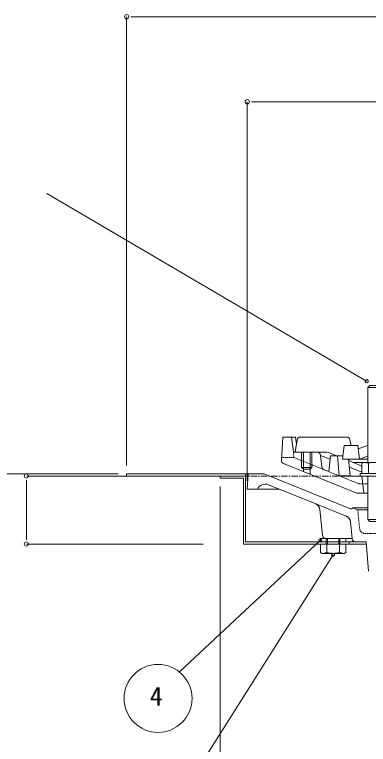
# Model space of a CAD drawing. Units: millimetres, scale not verified. Extents: x -1380 to 1380, y -955 to 955.
# Drawn here: x -757 to -548.8, y -660.5 to -231.2 of the extents above; entities that cross this region are included whole.
import ezdxf
from ezdxf.enums import TextEntityAlignment as Align

# ---------------------------------------------------------------- set-up
doc = ezdxf.new("R2010")
doc.units = ezdxf.units.MM
doc.header["$LTSCALE"] = 3
doc.linetypes.add('USER1', pattern=[2, 1.25, -0.25, 0.25, -0.25])
doc.linetypes.add('USER2', pattern=[0.375, 0.25, -0.125])
for name, color, linetype, lineweight in [('0-0_0', 7, 'Continuous', 15), ('0-2_L-2', 7, 'Continuous', 18), ('0-3_L-1', 7, 'Continuous', 18), ('0-4_L-5', 2, 'USER1', 18), ('0-5_L-3', 7, 'Continuous', 18), ('0-8_SUNPO', 7, 'Continuous', 18), ('0-A_L-1a', 3, 'Continuous', 18), ('0-B_L-1b', 150, 'Continuous', 18)]:
    doc.layers.add(name, color=color, linetype=linetype, lineweight=lineweight)
doc.styles.add('ＭＳ ゴシック', font='')
doc.styles.get('ＭＳ ゴシック').set_extended_font_data('MS Gothic')

msp = doc.modelspace()

# ---------------------------------------------------------------- linework, layer by layer
at = {"layer": '0-0_0'}
for p, q in [((-688.579, -232.456), (-686.079, -232.456)), ((-617.579, -282.456), (-615.079, -282.456)), ((-750.108, -505.103), (-750.108, -507.603)), ((-750.108, -540.103), (-750.108, -537.603))]:
    msp.add_line(p, q, dxfattribs=at)
for centre, radius, start, end in [((-691.079, -232.456), 1.25, 0, 180), ((-691.079, -232.456), 1.25, 180, 0), ((-620.079, -282.456), 1.25, 0, 180), ((-620.079, -282.456), 1.25, 180, 0), ((-549.838, -446.868), 0.938, 149.58803, 329.58803), ((-549.838, -446.868), 0.938, 329.58803, 149.58803), ((-750.108, -502.603), 1.25, 90, 270), ((-750.108, -502.603), 1.25, 270, 90), ((-577.079, -540.403), 0.938, 43.05547, 223.05547), ((-577.079, -540.403), 0.938, 223.05547, 43.05547), ((-750.108, -542.603), 1.25, 90, 270), ((-750.108, -542.603), 1.25, 270, 90), ((-569.579, -548.903), 0.938, 57.71074, 237.71074), ((-569.579, -548.903), 0.938, 237.71074, 57.71074)]:
    msp.add_arc(centre, radius, start, end, dxfattribs=at)
at = {"layer": '0-2_L-2'}
for p, q in [((-610.079, -501.403), (-559.361, -521.895)), ((-601.151, -510.403), (-620.079, -510.403)), ((-607.67, -507.769), (-579.814, -519.024)), ((-579.814, -519.024), (-561.807, -526.299)), ((-577.333, -522.324), (-575.764, -537.607)), ((-558.059, -521.342), (-555.079, -522.546)), ((-558.056, -521.334), (-549.078, -521.334)), ((-555.079, -522.546), (-549.078, -522.546)), ((-559.327, -529.588), (-558.291, -539.403)), ((-558.291, -539.403), (-573.774, -539.403)), ((-558.291, -539.403), (-558.268, -539.613)), ((-560.079, -541.403), (-556.279, -541.403)), ((-560.079, -542.603), (-549.989, -542.603)), ((-550.079, -541.403), (-556.279, -541.403)), ((-550.079, -541.403), (-548.788, -558.627))]:
    msp.add_line(p, q, dxfattribs=at)
at = {"layer": '0-2_L-2', "linetype": 'USER2'}
for p, q in [((-555.079, -522.546), (-553.9, -533.718)), ((-534.147, -536.403), (-550.916, -536.403))]:
    msp.add_line(p, q, dxfattribs=at)
at = {"layer": '0-2_L-2'}
msp.add_lwpolyline([(-610.079, -501.403), (-619.579, -501.403), (-620.079, -510.403)], dxfattribs=at)
msp.add_lwpolyline([(-636.079, -502.603), (-621.079, -502.603), (-621.079, -541.403), (-560.079, -541.403), (-560.079, -542.603), (-622.279, -542.603), (-622.279, -503.803), (-636.079, -503.803)], close=True, dxfattribs=at)
for centre, radius, start, end in [((-609.543, -512.405), 5, 68, 156.39593), ((-581.312, -522.733), 4, 5.86304, 68), ((-558.987, -520.967), 1, 248, 338.49604), ((-563.305, -530.008), 4, 6.02832, 68), ((-573.774, -537.403), 2, 185.86304, 270), ((-556.279, -539.403), 2, 186.02832, 270)]:
    msp.add_arc(centre, radius, start, end, dxfattribs=at)
at = {"layer": '0-2_L-2', "linetype": 'USER2'}
msp.add_arc((-550.916, -533.403), 3, 186.02832, 270, dxfattribs=at)
at = {"layer": '0-3_L-1'}
for p, q in [((-621.079, -501.403), (-619.579, -501.403)), ((-621.079, -502.603), (-619.646, -502.603))]:
    msp.add_line(p, q, dxfattribs=at)
msp.add_lwpolyline([(-691.079, -502.603), (-621.079, -502.603), (-621.079, -501.403), (-691.079, -501.403)], close=True, dxfattribs=at)
at = {"layer": '0-4_L-5'}
msp.add_line((-636.079, -502.603), (-264.079, -502.603), dxfattribs=at)
at = {"layer": '0-5_L-3'}
for p, q in [((-549.078, -450.513), (-541.078, -450.513)), ((-551.578, -494.558), (-548.831, -495.135)), ((-548.831, -495.135), (-548.831, -501.058)), ((-549.078, -528.113), (-541.078, -528.113)), ((-573.579, -539.403), (-573.579, -542.603)), ((-565.579, -542.603), (-565.579, -539.403)), ((-573.332, -547.526), (-573.332, -542.603)), ((-565.827, -547.526), (-565.827, -542.603)), ((-576.079, -548.103), (-573.332, -547.526)), ((-565.827, -547.526), (-563.079, -548.103))]:
    msp.add_line(p, q, dxfattribs=at)
at = {"layer": '0-5_L-3', "color": 6}
for p, q in [((-572.879, -539.403), (-572.879, -542.603)), ((-566.279, -539.403), (-566.279, -542.603))]:
    msp.add_line(p, q, dxfattribs=at)
at = {"layer": '0-5_L-3'}
for points in [[(-541.078, -494.558), (-541.078, -450.513), (-542.278, -449.313), (-547.878, -449.313), (-549.078, -450.513), (-549.078, -494.558)], [(-549.078, -502.603), (-549.078, -528.113), (-547.878, -529.313), (-542.278, -529.313), (-541.078, -528.113), (-541.078, -502.658)]]:
    msp.add_lwpolyline(points, dxfattribs=at)
for points in [[(-538.578, -494.558), (-537.578, -495.135), (-537.578, -501.058), (-552.578, -501.058), (-552.578, -495.135), (-551.578, -494.558)], [(-536.578, -502.658), (-553.578, -502.658), (-553.578, -501.058), (-536.578, -501.058)], [(-577.079, -541.403), (-562.079, -541.403), (-562.079, -539.403), (-577.079, -539.403)], [(-577.079, -542.603), (-577.079, -547.526), (-576.079, -548.103), (-563.079, -548.103), (-562.079, -547.526), (-562.079, -542.603)]]:
    msp.add_lwpolyline(points, close=True, dxfattribs=at)
for centre, start, end in [((-545.078, -507.043), 72.50768, 107.49232), ((-569.579, -535.618), 252.50768, 287.49232)]:
    msp.add_arc(centre, 12.485, start, end, dxfattribs=at)
at = {"layer": '0-8_SUNPO'}
for p, q in [((-691.079, -496.403), (-691.079, -232.456)), ((-686.079, -232.456), (-214.079, -232.456)), ((-620.079, -505.403), (-620.079, -282.456)), ((-615.079, -282.456), (-285.079, -282.456)), ((-549.838, -446.868), (-738.05, -336.392)), ((-696.079, -501.403), (-899.062, -501.403)), ((-646.079, -502.603), (-750.108, -502.603)), ((-750.108, -507.603), (-750.108, -537.603)), ((-636.079, -508.803), (-636.079, -708.863)), ((-577.079, -540.403), (-659.989, -617.867)), ((-646.079, -542.603), (-750.108, -542.603)), ((-569.579, -548.903), (-668.195, -704.962))]:
    msp.add_line(p, q, dxfattribs=at)
msp.add_circle((-672.6, -633.39), 20, dxfattribs=at)
at = {"layer": '0-A_L-1a'}
for p, q in [((-563.079, -484.658), (-564.079, -492.658)), ((-555.079, -484.658), (-563.079, -484.658)), ((-554.838, -486.586), (-549.078, -484.666)), ((-554.079, -492.658), (-549.078, -490.991)), ((-554.079, -492.658), (-549.078, -492.658))]:
    msp.add_line(p, q, dxfattribs=at)
msp.add_lwpolyline([(-564.079, -492.658), (-554.079, -492.658), (-555.079, -484.658)], dxfattribs=at)
at = {"layer": '0-B_L-1b'}
for p, q in [((-599.079, -479.658), (-599.983, -493.213)), ((-591.779, -479.658), (-599.079, -479.658)), ((-594.079, -479.658), (-592.964, -488.658)), ((-591.779, -479.658), (-591.09, -483.799)), ((-561.585, -479.658), (-588.753, -479.658)), ((-590.732, -481.367), (-591.805, -488.658)), ((-559.626, -481.253), (-558.923, -484.658)), ((-573.208, -488.658), (-592.964, -488.658)), ((-588.079, -488.658), (-588.079, -497.658)), ((-587.079, -488.658), (-587.079, -499.91)), ((-583.079, -488.658), (-583.079, -501.526)), ((-582.079, -488.658), (-582.079, -497.658)), ((-571.7, -488.953), (-567.513, -490.658)), ((-576.895, -490.454), (-576.202, -497.224)), ((-576.89, -490.504), (-571.305, -492.778)), ((-567.079, -490.658), (-566.079, -502.463)), ((-567.079, -490.658), (-563.829, -490.658)), ((-560.392, -493.557), (-552.578, -496.738)), ((-555.528, -512.658), (-598.737, -495.2)), ((-582.079, -497.658), (-588.079, -497.658)), ((-587.079, -498.658), (-588.079, -497.658)), ((-582.079, -497.658), (-583.079, -498.658)), ((-559.978, -497.39), (-552.578, -500.403)), ((-551.751, -494.658), (-557.688, -494.658)), ((-583.079, -498.658), (-587.079, -498.658)), ((-572.079, -500.039), (-574.962, -498.874)), ((-565.597, -502.658), (-566.079, -502.463)), ((-549.078, -502.658), (-565.597, -502.658)), ((-552.579, -502.658), (-551.579, -512.658)), ((-549.078, -512.658), (-555.528, -512.658))]:
    msp.add_line(p, q, dxfattribs=at)
at = {"layer": '0-B_L-1b', "linetype": 'USER2'}
for p, q in [((-592.964, -488.658), (-592.579, -491.756)), ((-592.579, -491.756), (-599.886, -491.756)), ((-574.962, -498.874), (-592.579, -491.756)), ((-566.079, -502.463), (-572.079, -500.039)), ((-554.459, -507.158), (-565.597, -502.658)), ((-549.078, -507.158), (-554.459, -507.158))]:
    msp.add_line(p, q, dxfattribs=at)
at = {"layer": '0-B_L-1b'}
for points in [[(-567.079, -490.658), (-571.079, -490.658), (-572.079, -500.039)], [(-566.079, -502.463), (-559.43, -502.463), (-560.489, -492.658)]]:
    msp.add_lwpolyline(points, dxfattribs=at)
for centre, radius, start, end in [((-588.753, -481.658), 2, 90, 171.62712), ((-561.585, -481.658), 2, 11.67355, 90), ((-578.885, -490.658), 2, 5.84727, 90), ((-573.208, -492.658), 4, 67.84694, 90), ((-597.987, -493.346), 2, 176.18593, 248), ((-574.213, -497.02), 2, 185.84727, 248)]:
    msp.add_arc(centre, radius, start, end, dxfattribs=at)

# ---------------------------------------------------------------- texts
at = {"layer": '0-8_SUNPO', "style": 'ＭＳ ゴシック'}
msp.add_text('4', height=11, dxfattribs=at).set_placement((-677.473, -640.89), align=Align.BOTTOM_LEFT)

doc.saveas('drawing.dxf')
